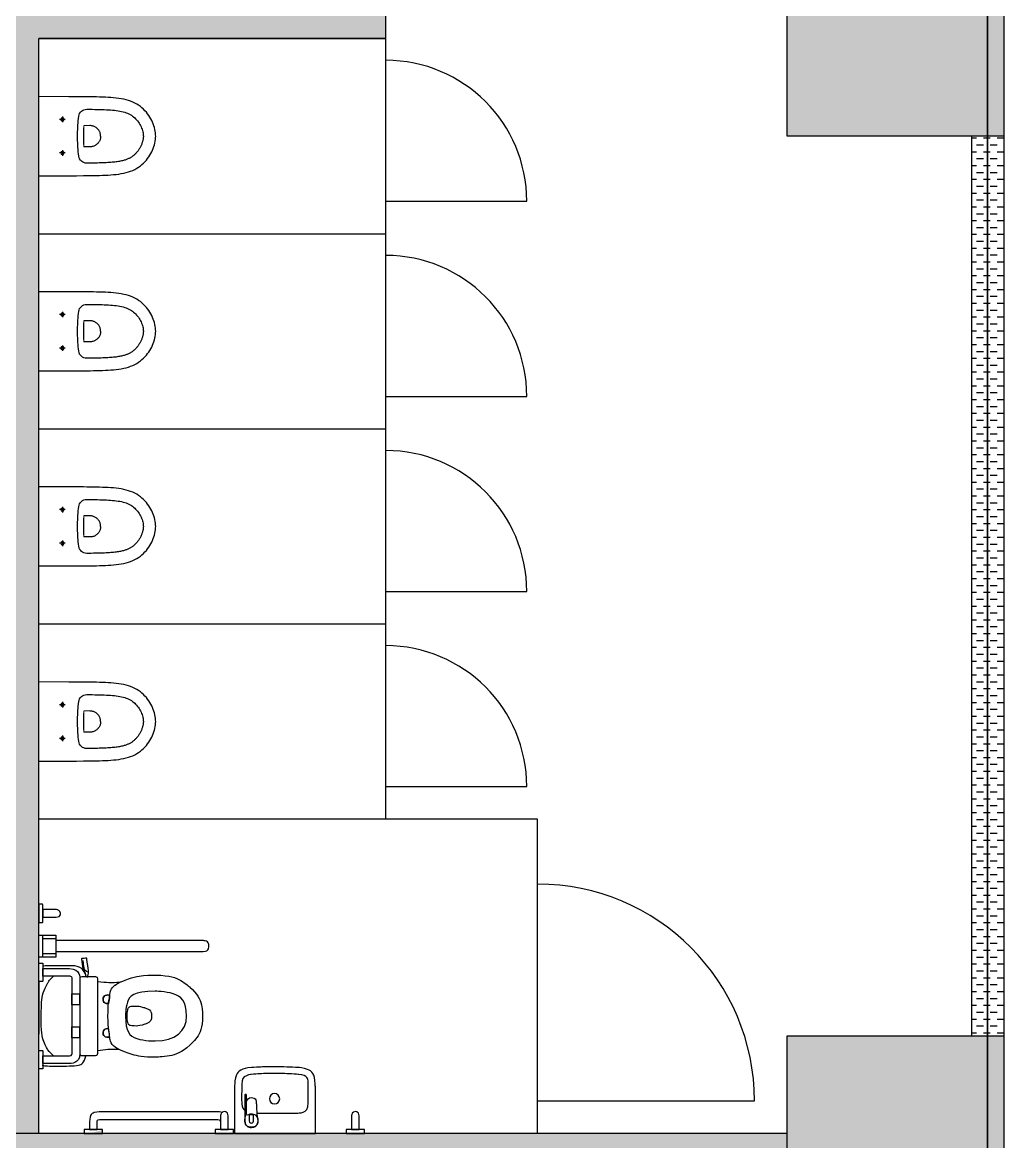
# Model space of a CAD drawing. Extents: x 259761 to 283296, y -701091 to -693683.
# Drawn here: x 261274 to 261728, y -699079 to -698563 of the extents above; entities that cross this region are included whole.
import ezdxf

# ---------------------------------------------------------------- set-up
doc = ezdxf.new("R2010")
doc.units = 0
doc.header["$MEASUREMENT"] = 0
doc.layers.get('0').update_dxf_attribs({"linetype": 'CONTINUOUS'})
doc.layers.add('MKDU0', color=50, linetype='CONTINUOUS')
pattern_1 = [(0, (256351.4238, -647212.943), (3.175, 3.175), [3.175, -3.175])]

# ---------------------------------------------------------------- blocks, each defined once
blk = doc.blocks.new('KLOZET')
at = {"linetype": 'Continuous'}
for p, q in [((-8.8, 51.22), (-8.02, 51.67)), ((-8.02, 51.67), (-7.24, 52.08)), ((-7.24, 52.08), (-6.44, 52.46)), ((-6.44, 52.46), (-5.63, 52.79)), ((-5.63, 52.79), (-4.81, 53.09)), ((-4.81, 53.09), (-3.99, 53.34)), ((-3.99, 53.34), (-3.16, 53.55)), ((-3.16, 53.55), (-2.34, 53.71)), ((-2.34, 53.71), (-1.51, 53.83)), ((-1.51, 53.83), (-0.69, 53.89)), ((-0.69, 53.89), (0, 53.91)), ((0, 53.91), (0.69, 53.89)), ((0.69, 53.89), (1.51, 53.83)), ((1.51, 53.83), (2.34, 53.71)), ((2.34, 53.71), (3.16, 53.55)), ((3.16, 53.55), (3.99, 53.34)), ((3.99, 53.34), (4.81, 53.09)), ((4.81, 53.09), (5.63, 52.79)), ((5.63, 52.79), (6.44, 52.46)), ((6.44, 52.46), (7.24, 52.08)), ((7.24, 52.08), (8.02, 51.67)), ((8.02, 51.67), (8.8, 51.22)), ((-14.27, 46.03), (-13.69, 46.84)), ((-13.69, 46.84), (-13.07, 47.6)), ((-13.07, 47.6), (-12.43, 48.31)), ((-12.43, 48.31), (-11.75, 48.97)), ((-11.75, 48.97), (-11.04, 49.6)), ((-11.04, 49.6), (-10.31, 50.18)), ((-10.31, 50.18), (-9.56, 50.72)), ((-9.56, 50.72), (-8.8, 51.22)), ((-5.51, 46.54), (-5.82, 46.36)), ((-5.2, 46.72), (-5.51, 46.54)), ((-4.89, 46.89), (-5.2, 46.72)), ((-4.57, 47.05), (-4.89, 46.89)), ((-4.25, 47.2), (-4.57, 47.05)), ((-3.93, 47.34), (-4.25, 47.2)), ((-3.6, 47.47), (-3.93, 47.34)), ((-3.28, 47.59), (-3.6, 47.47)), ((-2.97, 47.7), (-3.28, 47.59)), ((-2.65, 47.8), (-2.97, 47.7)), ((-2.35, 47.89), (-2.65, 47.8)), ((-2.06, 47.96), (-2.35, 47.89)), ((-1.77, 48.03), (-2.06, 47.96)), ((-1.5, 48.08), (-1.77, 48.03)), ((-1.23, 48.13), (-1.5, 48.08)), ((-0.97, 48.16), (-1.23, 48.13)), ((-0.71, 48.19), (-0.97, 48.16)), ((-0.47, 48.21), (-0.71, 48.19)), ((-0.23, 48.22), (-0.47, 48.21)), ((0, 48.22), (-0.23, 48.22)), ((0.5, 48.21), (0, 48.22)), ((1.01, 48.16), (0.5, 48.21)), ((1.53, 48.07), (1.01, 48.16)), ((2.07, 47.96), (1.53, 48.07)), ((2.62, 47.81), (2.07, 47.96)), ((3.18, 47.63), (2.62, 47.81)), ((3.74, 47.42), (3.18, 47.63)), ((4.31, 47.17), (3.74, 47.42)), ((4.87, 46.9), (4.31, 47.17)), ((5.42, 46.6), (4.87, 46.9)), ((5.96, 46.27), (5.42, 46.6)), ((8.8, 51.22), (9.56, 50.72)), ((9.56, 50.72), (10.31, 50.18)), ((10.31, 50.18), (11.04, 49.6)), ((11.04, 49.6), (11.75, 48.97)), ((11.75, 48.97), (12.43, 48.31)), ((12.43, 48.31), (13.07, 47.6)), ((13.07, 47.6), (13.69, 46.84)), ((13.69, 46.84), (14.27, 46.03)), ((-16.79, 40.28), (-16.49, 41.34)), ((-16.49, 41.34), (-16.14, 42.36)), ((-16.14, 42.36), (-15.75, 43.34)), ((-15.75, 43.34), (-15.3, 44.28)), ((-15.3, 44.28), (-14.81, 45.18)), ((-14.81, 45.18), (-14.27, 46.03)), ((-10.36, 41.4), (-10.5, 41.11)), ((-10.22, 41.69), (-10.36, 41.4)), ((-10.08, 41.96), (-10.22, 41.69)), ((-9.93, 42.23), (-10.08, 41.96)), ((-9.77, 42.49), (-9.93, 42.23)), ((-9.61, 42.75), (-9.77, 42.49)), ((-9.44, 43), (-9.61, 42.75)), ((-9.26, 43.24), (-9.44, 43)), ((-9.08, 43.48), (-9.26, 43.24)), ((-8.88, 43.72), (-9.08, 43.48)), ((-8.68, 43.96), (-8.88, 43.72)), ((-8.47, 44.19), (-8.68, 43.96)), ((-8.25, 44.43), (-8.47, 44.19)), ((-8.02, 44.66), (-8.25, 44.43)), ((-7.78, 44.88), (-8.02, 44.66)), ((-7.53, 45.11), (-7.78, 44.88)), ((-7.26, 45.33), (-7.53, 45.11)), ((-6.99, 45.54), (-7.26, 45.33)), ((-6.71, 45.76), (-6.99, 45.54)), ((-6.42, 45.96), (-6.71, 45.76)), ((-6.13, 46.16), (-6.42, 45.96)), ((-5.82, 46.36), (-6.13, 46.16)), ((6.49, 45.92), (5.96, 46.27)), ((7.01, 45.53), (6.49, 45.92)), ((7.51, 45.12), (7.01, 45.53)), ((7.99, 44.68), (7.51, 45.12)), ((8.44, 44.22), (7.99, 44.68)), ((8.87, 43.74), (8.44, 44.22)), ((9.27, 43.23), (8.87, 43.74)), ((9.64, 42.7), (9.27, 43.23)), ((9.98, 42.14), (9.64, 42.7)), ((10.29, 41.55), (9.98, 42.14)), ((10.57, 40.94), (10.29, 41.55)), ((14.27, 46.03), (14.81, 45.18)), ((14.81, 45.18), (15.3, 44.28)), ((15.3, 44.28), (15.75, 43.34)), ((15.75, 43.34), (16.14, 42.36)), ((16.14, 42.36), (16.49, 41.34)), ((16.49, 41.34), (16.79, 40.28)), ((-17.61, 35.73), (-17.46, 36.91)), ((-17.46, 36.91), (-17.27, 38.06)), ((-17.27, 38.06), (-17.05, 39.19)), ((-17.05, 39.19), (-16.79, 40.28)), ((-11.77, 36.22), (-11.85, 35.68)), ((-11.69, 36.75), (-11.77, 36.22)), ((-11.61, 37.25), (-11.69, 36.75)), ((-11.52, 37.73), (-11.61, 37.25)), ((-11.42, 38.19), (-11.52, 37.73)), ((-11.32, 38.62), (-11.42, 38.19)), ((-11.22, 39.04), (-11.32, 38.62)), ((-11.11, 39.43), (-11.22, 39.04)), ((-10.99, 39.8), (-11.11, 39.43)), ((-10.87, 40.16), (-10.99, 39.8)), ((-10.75, 40.49), (-10.87, 40.16)), ((-10.63, 40.81), (-10.75, 40.49)), ((-10.5, 41.11), (-10.63, 40.81)), ((10.82, 40.29), (10.57, 40.94)), ((11.05, 39.61), (10.82, 40.29)), ((11.25, 38.9), (11.05, 39.61)), ((11.43, 38.16), (11.25, 38.9)), ((11.58, 37.39), (11.43, 38.16)), ((11.72, 36.58), (11.58, 37.39)), ((11.84, 35.74), (11.72, 36.58)), ((16.79, 40.28), (17.05, 39.19)), ((17.05, 39.19), (17.27, 38.06)), ((17.27, 38.06), (17.46, 36.91)), ((17.46, 36.91), (17.61, 35.73)), ((-17.98, 30.7), (-17.91, 32)), ((-17.91, 32), (-17.83, 33.28)), ((-17.83, 33.28), (-17.73, 34.52)), ((-17.73, 34.52), (-17.61, 35.73)), ((-12.23, 31.13), (-12.26, 30.38)), ((-12.19, 31.86), (-12.23, 31.13)), ((-12.14, 32.56), (-12.19, 31.86)), ((-12.09, 33.24), (-12.14, 32.56)), ((-12.04, 33.89), (-12.09, 33.24)), ((-11.98, 34.51), (-12.04, 33.89)), ((-11.92, 35.1), (-11.98, 34.51)), ((-11.85, 35.68), (-11.92, 35.1)), ((11.94, 34.87), (11.84, 35.74)), ((12.03, 33.98), (11.94, 34.87)), ((12.11, 33.06), (12.03, 33.98)), ((12.17, 32.12), (12.11, 33.06)), ((12.23, 31.16), (12.17, 32.12)), ((12.27, 30.19), (12.23, 31.16)), ((17.61, 35.73), (17.73, 34.52)), ((17.73, 34.52), (17.83, 33.28)), ((17.83, 33.28), (17.91, 32)), ((17.91, 32), (17.98, 30.7)), ((-18.14, 25.17), (-18.11, 26.6)), ((-18.11, 26.6), (-18.08, 28)), ((-18.08, 28), (-18.03, 29.37)), ((-18.03, 29.37), (-17.98, 30.7)), ((-12.39, 26.14), (-12.4, 25.19)), ((-12.37, 27.04), (-12.39, 26.14)), ((-12.35, 27.92), (-12.37, 27.04)), ((-12.32, 28.77), (-12.35, 27.92)), ((-12.29, 29.59), (-12.32, 28.77)), ((-12.26, 30.38), (-12.29, 29.59)), ((-4.3, 25.94), (-4.44, 25.64)), ((-4.13, 26.23), (-4.3, 25.94)), ((-3.95, 26.5), (-4.13, 26.23)), ((-3.75, 26.76), (-3.95, 26.5)), ((-3.54, 27), (-3.75, 26.76)), ((-3.31, 27.23), (-3.54, 27)), ((-3.06, 27.44), (-3.31, 27.23)), ((-2.8, 27.64), (-3.06, 27.44)), ((-2.52, 27.82), (-2.8, 27.64)), ((-2.23, 27.98), (-2.52, 27.82)), ((-1.93, 28.12), (-2.23, 27.98)), ((-1.63, 28.24), (-1.93, 28.12)), ((-1.31, 28.35), (-1.63, 28.24)), ((-0.99, 28.42), (-1.31, 28.35)), ((-0.66, 28.48), (-0.99, 28.42)), ((-0.33, 28.51), (-0.66, 28.48)), ((0, 28.52), (-0.33, 28.51)), ((0, 28.52), (0.33, 28.51)), ((0.33, 28.51), (0.66, 28.48)), ((0.66, 28.48), (0.99, 28.42)), ((0.99, 28.42), (1.31, 28.34)), ((1.31, 28.34), (1.63, 28.24)), ((1.63, 28.24), (1.94, 28.12)), ((1.94, 28.12), (2.24, 27.98)), ((2.24, 27.98), (2.53, 27.82)), ((2.53, 27.82), (2.8, 27.64)), ((2.8, 27.64), (3.07, 27.44)), ((3.07, 27.44), (3.31, 27.22)), ((3.31, 27.22), (3.55, 26.99)), ((3.55, 26.99), (3.76, 26.75)), ((3.76, 26.75), (3.96, 26.49)), ((3.96, 26.49), (4.14, 26.21)), ((4.14, 26.21), (4.31, 25.92)), ((4.31, 25.92), (4.45, 25.62)), ((12.31, 29.17), (12.27, 30.19)), ((12.34, 28.11), (12.31, 29.17)), ((12.37, 27.02), (12.34, 28.11)), ((12.39, 25.87), (12.37, 27.02)), ((12.41, 24.68), (12.39, 25.87)), ((17.98, 30.7), (18.03, 29.37)), ((18.03, 29.37), (18.08, 28)), ((18.08, 28), (18.11, 26.6)), ((18.11, 26.6), (18.14, 25.17)), ((-18.19, 20.63), (-18.17, 22.18)), ((-18.17, 22.18), (-18.16, 23.7)), ((-18.16, 23.7), (-18.14, 25.17)), ((-12.43, 23.21), (-12.44, 22.17)), ((-12.42, 24.22), (-12.43, 23.21)), ((-12.4, 25.19), (-12.42, 24.22)), ((-4.86, 23.9), (-4.87, 23.51)), ((-4.87, 23.51), (-4.85, 20.77)), ((-4.83, 24.28), (-4.86, 23.9)), ((-4.77, 24.65), (-4.83, 24.28)), ((-4.68, 24.99), (-4.77, 24.65)), ((-4.57, 25.33), (-4.68, 24.99)), ((-4.44, 25.64), (-4.57, 25.33)), ((-3.85, 20.77), (-2.1, 20.76)), ((-2.1, 20.76), (-0.41, 20.76)), ((-0.41, 20.76), (1.67, 20.76)), ((1.67, 20.76), (3.41, 20.76)), ((3.41, 20.76), (3.85, 20.77)), ((4.45, 25.62), (4.58, 25.3)), ((4.58, 25.3), (4.69, 24.97)), ((4.69, 24.97), (4.77, 24.62)), ((4.77, 24.62), (4.83, 24.26)), ((4.83, 24.26), (4.86, 23.88)), ((4.87, 23.49), (4.85, 20.77)), ((4.86, 23.88), (4.87, 23.49)), ((12.43, 23.45), (12.41, 24.68)), ((12.44, 22.17), (12.43, 23.45)), ((18.14, 25.17), (18.16, 23.7)), ((18.16, 23.7), (18.17, 22.18)), ((18.17, 22.18), (18.19, 20.63)), ((-18.23, 12.14), (-18.21, 17.38)), ((-18.21, 17.38), (-18.19, 20.63)), ((-9.17, 18.44), (-8.15, 18.32)), ((-8.15, 18.32), (-7.14, 18.22)), ((-7.14, 18.22), (-6.12, 18.13)), ((-6.12, 18.13), (-5.1, 18.05)), ((-5.1, 18.05), (-4.08, 17.99)), ((-4.08, 17.99), (-3.06, 17.94)), ((-3.06, 17.94), (-2.04, 17.9)), ((-2.04, 17.9), (-1.02, 17.88)), ((-1.02, 17.88), (0, 17.88)), ((0, 17.88), (1.02, 17.88)), ((1.02, 17.88), (2.04, 17.9)), ((2.04, 17.9), (3.06, 17.94)), ((3.06, 17.94), (4.08, 17.99)), ((4.08, 17.99), (5.1, 18.05)), ((5.1, 18.05), (6.12, 18.13)), ((6.12, 18.13), (7.14, 18.22)), ((7.14, 18.22), (8.15, 18.32)), ((8.15, 18.32), (9.17, 18.44)), ((18.19, 20.63), (18.21, 17.38)), ((18.21, 17.38), (18.22, 13.94)), ((-18.25, 0), (-18.23, 12.14)), ((18.22, 13.94), (18.25, 0)), ((-18.25, 0), (18.25, 0))]:
    blk.add_line(p, q, dxfattribs=at)
at = {"lineweight": 0}
for p, q in [((-3.85, 20.77), (-4.85, 20.77)), ((3.85, 20.77), (4.85, 20.77))]:
    blk.add_line(p, q, dxfattribs=at)
at = {"ltscale": 3}
for p, q in [((-6.47, 10.9), (-9.03, 10.9)), ((-7.75, 12.18), (-7.75, 9.62)), ((9.03, 10.9), (6.47, 10.9)), ((7.75, 12.18), (7.75, 9.62))]:
    blk.add_line(p, q, dxfattribs=at)
at = {"linetype": 'Continuous'}
for centre in [(-7.75, 10.9), (7.75, 10.9)]:
    blk.add_circle(centre, 0.75, dxfattribs=at)
for centre, start, end in [((-8.71, 22.13), 179.5021, 262.9898), ((8.71, 22.13), 277.0095, 0.5028)]:
    blk.add_arc(centre, 3.72, start, end, dxfattribs=at)

msp = doc.modelspace()

# ---------------------------------------------------------------- hatches: boundary and pattern name
at = {"layer": 'MKDU0', "ltscale": 0.03}
h = msp.add_hatch(dxfattribs=at)
h.set_pattern_fill('ANSI33', color=8)
h.set_pattern_definition([(45, (256351.424, -695852.415), (-4.490128, 4.490128), []), (45, (256355.914, -695852.415), (-4.490128, 4.490128), [3.175, -1.5875])])
h.paths.add_polyline_path([(260866.61, -698635.38), (260806.61, -698635.38), (260806.61, -698535.38), (260866.61, -698535.38)])
h.paths.add_polyline_path([(259946.61, -698615.38), (259946.61, -698555.38), (260046.61, -698555.38), (260046.61, -698615.38)])
h.paths.add_polyline_path([(261626.61, -698615.38), (261626.61, -698555.38), (261726.61, -698555.38), (261726.61, -698615.38)])
h.paths.add_polyline_path([(260866.61, -699585.38), (260806.61, -699585.38), (260806.61, -699485.38), (260866.61, -699485.38)])
h.paths.add_polyline_path([(260866.61, -699110.38), (260806.61, -699110.38), (260806.61, -699010.38), (260866.61, -699010.38)])
h.paths.add_polyline_path([(260866.61, -697685.38), (260806.61, -697685.38), (260806.61, -697585.38), (260866.61, -697585.38)])
h.paths.add_polyline_path([(260866.61, -697210.38), (260806.61, -697210.38), (260806.61, -697110.38), (260866.61, -697110.38)])
h.paths.add_polyline_path([(260866.61, -696735.38), (260806.61, -696735.38), (260806.61, -696635.38), (260866.61, -696635.38)])
h.paths.add_polyline_path([(260866.61, -695785.38), (260806.61, -695785.38), (260806.61, -695685.38), (260866.61, -695685.38)])
h.paths.add_polyline_path([(260866.61, -695310.38), (260806.61, -695310.38), (260806.61, -695210.38), (260866.61, -695210.38)])
h.paths.add_polyline_path([(260866.61, -694835.38), (260806.61, -694835.38), (260806.61, -694735.38), (260866.61, -694735.38)])
h.paths.add_polyline_path([(259946.61, -700055.38), (259946.61, -699995.38), (260046.61, -699995.38), (260046.61, -700055.38)])
h.paths.add_polyline_path([(260786.61, -700055.38), (260786.61, -699995.38), (260886.61, -699995.38), (260886.61, -700055.38)])
h.paths.add_polyline_path([(261626.61, -700055.38), (261626.61, -699995.38), (261726.61, -699995.38), (261726.61, -700055.38)])
h.paths.add_polyline_path([(259946.61, -699565.38), (259946.61, -699505.38), (260046.61, -699505.38), (260046.61, -699565.38)])
h.paths.add_polyline_path([(261626.61, -699565.38), (261626.61, -699505.38), (261726.61, -699505.38), (261726.61, -699565.38)])
h.paths.add_polyline_path([(259946.61, -699090.38), (259946.61, -699030.38), (260046.61, -699030.38), (260046.61, -699090.38)])
h.paths.add_polyline_path([(261626.61, -699090.38), (261626.61, -699030.38), (261726.61, -699030.38), (261726.61, -699090.38)])
h.paths.add_polyline_path([(259946.61, -698140.38), (259946.61, -698080.38), (260046.61, -698080.38), (260046.61, -698140.38)])
h.paths.add_polyline_path([(260786.61, -698140.38), (260786.61, -698080.38), (260886.61, -698080.38), (260886.61, -698140.38)])
h.paths.add_polyline_path([(261626.61, -698140.38), (261626.61, -698080.38), (261726.61, -698080.38), (261726.61, -698140.38)])
h.paths.add_polyline_path([(259946.61, -697665.38), (259946.61, -697605.38), (260046.61, -697605.38), (260046.61, -697665.38)])
h.paths.add_polyline_path([(261626.61, -697665.38), (261626.61, -697605.38), (261726.61, -697605.38), (261726.61, -697665.38)])
h.paths.add_polyline_path([(259946.61, -697190.38), (259946.61, -697130.38), (260046.61, -697130.38), (260046.61, -697190.38)])
h.paths.add_polyline_path([(261626.61, -697190.38), (261626.61, -697130.38), (261726.61, -697130.38), (261726.61, -697190.38)])
h.paths.add_polyline_path([(259946.61, -696715.38), (259946.61, -696655.38), (260046.61, -696655.38), (260046.61, -696715.38)])
h.paths.add_polyline_path([(261626.61, -696715.38), (261626.61, -696655.38), (261726.61, -696655.38), (261726.61, -696715.38)])
h.paths.add_polyline_path([(259946.61, -696240.38), (259946.61, -696180.38), (260046.61, -696180.38), (260046.61, -696240.38)])
h.paths.add_polyline_path([(260786.61, -696240.38), (260786.61, -696180.38), (260886.61, -696180.38), (260886.61, -696240.38)])
h.paths.add_polyline_path([(261626.61, -696240.38), (261626.61, -696180.38), (261726.61, -696180.38), (261726.61, -696240.38)])
h.paths.add_polyline_path([(259946.61, -695765.38), (259946.61, -695705.38), (260046.61, -695705.38), (260046.61, -695765.38)])
h.paths.add_polyline_path([(261626.61, -695765.38), (261626.61, -695705.38), (261726.61, -695705.38), (261726.61, -695765.38)])
h.paths.add_polyline_path([(259946.61, -695290.38), (259946.61, -695230.38), (260046.61, -695230.38), (260046.61, -695290.38)])
h.paths.add_polyline_path([(261626.61, -695290.38), (261626.61, -695230.38), (261726.61, -695230.38), (261726.61, -695290.38)])
h.paths.add_polyline_path([(259946.61, -694815.38), (259946.61, -694755.38), (260046.61, -694755.38), (260046.61, -694815.38)])
h.paths.add_polyline_path([(261626.61, -694815.38), (261626.61, -694755.38), (261726.61, -694755.38), (261726.61, -694815.38)])
h.paths.add_polyline_path([(259946.61, -694325.38), (259946.61, -694265.38), (260046.61, -694265.38), (260046.61, -694325.38)])
h.paths.add_polyline_path([(260786.61, -694325.38), (260786.61, -694265.38), (260886.61, -694265.38), (260886.61, -694325.38)])
h.paths.add_polyline_path([(261626.61, -694325.38), (261626.61, -694265.38), (261726.61, -694265.38), (261726.61, -694325.38)])
h = msp.add_hatch(dxfattribs=at)
h.set_pattern_fill('DASH', color=8)
h.set_pattern_definition(pattern_1)
h.paths.add_polyline_path([(261281.61, -698570.38), (261441.61, -698570.38), (261441.61, -698555.38), (261281.61, -698555.38), (261281.61, -698305.38), (261446.61, -698305.38), (261446.61, -698290.38), (261086.61, -698290.38), (261086.61, -698305.38), (261251.61, -698305.38), (261251.61, -698555.38), (261091.61, -698555.38), (261091.61, -698570.38), (261251.61, -698570.38), (261251.61, -699075.38), (261281.61, -699075.38)])
h = msp.add_hatch(dxfattribs=at)
h.set_pattern_fill('DASH', color=8)
h.set_pattern_definition(pattern_1)
h.paths.add_polyline_path([(261726.61, -698615.38), (261711.61, -698615.38), (261711.61, -699030.38), (261726.61, -699030.38)])
h = msp.add_hatch(dxfattribs=at)
h.set_pattern_fill('DASH', color=8)
h.set_pattern_definition(pattern_1)
edge = h.paths.add_edge_path()
edge.add_spline(control_points=[(261409.15, -699075.38), (261409.15, -699075.38), (261409.15, -699075.39), (261409.15, -699075.39)], knot_values=[0.399984, 0.399984, 0.399984, 0.399984, 0.4, 0.4, 0.4, 0.4], degree=3, periodic=0)
edge.add_spline(control_points=[(261409.15, -699075.39), (261409.15, -699075.39), (261409.15, -699075.39), (261390.52, -699075.39), (261390.52, -699075.39)], knot_values=[0.4, 0.4, 0.4, 0.4, 0.45, 0.5, 0.5, 0.5, 0.5], degree=3, periodic=0)
edge.add_spline(control_points=[(261390.52, -699075.39), (261390.52, -699075.39), (261390.52, -699075.39), (261371.9, -699075.39), (261371.9, -699075.39), (261371.9, -699075.39), (261371.9, -699075.39), (261371.9, -699075.38)], knot_values=[0.500001, 0.500001, 0.500001, 0.500001, 0.55, 0.6, 0.6, 0.6, 0.601286, 0.601286, 0.601286, 0.601286], degree=3, periodic=0)
edge.add_line((261374.19, -699075.39), (261310.97, -699075.39))
edge.add_spline(control_points=[(261302.55, -699075.38), (261302.55, -699075.4), (261302.55, -699075.41), (261302.55, -699075.41), (261302.55, -699075.41), (261310.97, -699075.41), (261310.97, -699075.41), (261310.97, -699075.41), (261310.97, -699075.41), (261310.97, -699073.66), (261310.97, -699073.66), (261310.97, -699073.66)], knot_values=[0.66667, 0.66667, 0.66667, 0.66667, 0.678686, 0.678686, 0.678686, 0.762019, 0.845353, 0.845353, 0.845353, 0.928686, 1.012016, 1.012016, 1.012016, 1.012016], degree=3, periodic=0)
edge.add_line((261305.29, -699075.41), (261228.41, -699075.4))
edge.add_spline(control_points=[(261230.67, -699075.38), (261230.67, -699075.4), (261230.67, -699075.41), (261230.67, -699075.41), (261230.67, -699075.41), (261222.25, -699075.41), (261222.25, -699075.41), (261222.25, -699075.41), (261222.25, -699075.41), (261222.25, -699073.66), (261222.25, -699073.66), (261222.25, -699073.66)], knot_values=[0.66667, 0.66667, 0.66667, 0.66667, 0.678686, 0.678686, 0.678686, 0.762019, 0.845353, 0.845353, 0.845353, 0.928686, 1.012016, 1.012016, 1.012016, 1.012016], degree=3, periodic=0)
edge.add_line((261222.26, -699075.41), (260866.61, -699075.38))
edge.add_line((260866.61, -699075.38), (260866.61, -699090.38))
edge.add_line((260866.61, -699090.38), (261451.61, -699090.38))
edge.add_line((261451.61, -699090.38), (261451.61, -699102.88))
edge.add_line((261451.61, -699102.88), (261466.61, -699102.88))
edge.add_line((261466.61, -699102.88), (261466.61, -699090.38))
edge.add_line((261466.61, -699090.38), (261626.61, -699090.38))
edge.add_line((261626.61, -699090.38), (261626.61, -699075.38))
edge.add_line((261626.61, -699075.38), (261409.15, -699075.38))

# ---------------------------------------------------------------- linework, layer by layer
at = {"layer": 'MKDU0', "color": 8, "ltscale": 0.03}
for p, q in [((261441.61, -698570.38), (261441.61, -698555.38)), ((261441.61, -698570.38), (261281.61, -698570.38)), ((261281.61, -698570.38), (261441.61, -698570.38)), ((261441.61, -698660.38), (261441.61, -698570.38)), ((261711.61, -698615.38), (261711.61, -699030.38)), ((261726.61, -698615.38), (261726.61, -699030.38)), ((261281.61, -698660.38), (261441.61, -698660.38)), ((261441.61, -698750.38), (261441.61, -698660.38)), ((261281.61, -698750.38), (261441.61, -698750.38)), ((261441.61, -698840.38), (261441.61, -698750.38)), ((261281.61, -698840.38), (261441.61, -698840.38)), ((261441.61, -698930.38), (261441.61, -698840.38)), ((261511.61, -698930.38), (261281.61, -698930.38)), ((261511.61, -699075.38), (261511.61, -698930.38)), ((261626.61, -699075.38), (260866.61, -699075.38)), ((261626.61, -699090.38), (261626.61, -699075.38))]:
    msp.add_line(p, q, dxfattribs=at)
for points in [[(261719.11, -700065.38), (261719.11, -698155.38), (279841.61, -698155.38), (279841.61, -698592.88), (272886.61, -698592.88), (272886.36, -700065.38), (272624.11, -700065.38), (272624.11, -698592.88), (267186.61, -698592.88), (267186.61, -700065.38), (265386.61, -700065.38), (265386.61, -698592.88), (262086.61, -698592.88), (262086.61, -700065.38)], [(261719.11, -699082.88), (261266.61, -699082.88), (261266.61, -698297.88), (261719.11, -698297.88)], [(261626.61, -698615.38), (261626.61, -698555.38), (261726.61, -698555.38), (261726.61, -698615.38)], [(261281.68, -698983.93), (261289.55, -698983.93), (261289.55, -698994), (261281.68, -698994), (261281.68, -698983.93)], [(261283.53, -698983.93), (261289.55, -698983.93), (261289.55, -698994), (261283.53, -698994), (261283.53, -698983.93)], [(261283.53, -698985.47), (261289.55, -698985.47), (261289.55, -698992.47), (261283.53, -698992.47), (261283.53, -698985.47)], [(261296.88, -699011.01), (261300.42, -699011.01), (261300.42, -699016.1), (261296.88, -699016.1), (261296.88, -699011.01)], [(261296.88, -699026.14), (261300.42, -699026.14), (261300.42, -699031.23), (261296.88, -699031.23), (261296.88, -699026.14)], [(261626.61, -699090.38), (261626.61, -699030.38), (261726.61, -699030.38), (261726.61, -699090.38)]]:
    msp.add_lwpolyline(points, close=True, dxfattribs=at)
for points in [[(261281.61, -699075.38), (261281.61, -698570.38)], [(261441.61, -698645.38), (261506.61, -698645.38)], [(261441.61, -698735.38), (261506.61, -698735.38)], [(261441.61, -698825.38), (261506.61, -698825.38)], [(261441.61, -698915.38), (261506.61, -698915.38)], [(261511.61, -699060.38), (261611.61, -699060.38)]]:
    msp.add_lwpolyline(points, dxfattribs=at)
for centre, radius in [((261441.61, -698645.38), 65), ((261441.61, -698735.38), 65), ((261441.61, -698825.38), 65), ((261441.61, -698915.38), 65), ((261511.61, -699060.38), 100)]:
    msp.add_arc(centre, radius, 0, 90, dxfattribs=at)
at = {"layer": 'MKDU0', "color": 8, "ltscale": 0.03, "extrusion": (0, 0, -1)}
msp.add_ellipse((261390.31, -699059.37), major_axis=(0, -2.38), ratio=1, dxfattribs=at)
at = {"layer": 'MKDU0', "color": 8, "ltscale": 0.03}
for points, knots in [([(261281.57, -698969.59), (261281.57, -698969.59), (261283.29, -698969.66), (261283.29, -698969.66), (261283.29, -698969.66), (261283.35, -698969.67), (261283.43, -698969.73), (261283.43, -698969.79), (261283.43, -698969.79), (261283.43, -698969.79), (261283.43, -698977.96), (261283.43, -698977.96), (261283.43, -698977.96), (261283.43, -698978.02), (261283.35, -698978.08), (261283.29, -698978.08), (261283.29, -698978.08), (261283.29, -698978.08), (261281.57, -698978.08), (261281.57, -698978.08), (261281.57, -698978.08), (261281.57, -698978.08), (261281.57, -698969.59), (261281.57, -698969.59)], [0, 0, 0, 0, 0.166667, 0.166667, 0.166667, 0.25, 0.333333, 0.333333, 0.333333, 0.416667, 0.5, 0.5, 0.5, 0.583333, 0.666667, 0.666667, 0.666667, 0.75, 0.833333, 0.833333, 0.833333, 0.916667, 1, 1, 1, 1]), ([(261283.44, -698972.12), (261283.44, -698972.12), (261289.67, -698972.12), (261289.67, -698972.12), (261289.67, -698972.12), (261291.96, -698972.12), (261291.96, -698975.59), (261289.67, -698975.59), (261289.67, -698975.59), (261289.67, -698975.59), (261283.44, -698975.59), (261283.44, -698975.59), (261283.44, -698975.59), (261283.44, -698975.59), (261283.44, -698972.12), (261283.44, -698972.12)], [0, 0, 0, 0, 0.25, 0.25, 0.25, 0.375, 0.5, 0.5, 0.5, 0.625, 0.75, 0.75, 0.75, 0.875, 1, 1, 1, 1]), ([(261357.46, -698991.48), (261357.46, -698991.48), (261289.53, -698991.48), (261289.53, -698991.48), (261289.53, -698991.48), (261289.53, -698991.48), (261289.53, -698986.43), (261289.53, -698986.43), (261289.53, -698986.43), (261289.53, -698986.43), (261323.59, -698986.43), (261323.59, -698986.43), (261323.59, -698986.43), (261323.59, -698986.43), (261357.46, -698986.43), (261357.46, -698986.43), (261357.46, -698986.43), (261359.05, -698986.43), (261360.05, -698987.7), (261360.05, -698988.96), (261360.05, -698988.96), (261360.05, -698990.22), (261359.05, -698991.48), (261357.46, -698991.48)], [0, 0, 0, 0, 0.166667, 0.166667, 0.166667, 0.25, 0.333333, 0.333333, 0.333333, 0.416667, 0.5, 0.5, 0.5, 0.583333, 0.666667, 0.666667, 0.666667, 0.75, 0.833333, 0.833333, 0.833333, 0.916667, 1, 1, 1, 1]), ([(261281.58, -698996.81), (261281.58, -698996.81), (261281.58, -699005.27), (261281.58, -699005.27), (261281.58, -699005.27), (261281.58, -699005.27), (261283.32, -699005.24), (261283.32, -699005.24), (261283.32, -699005.24), (261283.41, -699005.23), (261283.46, -699005.2), (261283.46, -699005.1), (261283.46, -699005.1), (261283.46, -699005.1), (261283.49, -699002.81), (261283.49, -699002.81), (261283.49, -699002.81), (261283.49, -699002.81), (261283.49, -698999.27), (261283.49, -698999.27), (261283.49, -698999.27), (261283.49, -698999.27), (261283.46, -698996.99), (261283.46, -698996.99), (261283.46, -698996.99), (261283.46, -698996.89), (261283.38, -698996.84), (261283.31, -698996.84), (261283.31, -698996.84), (261283.31, -698996.84), (261281.58, -698996.81), (261281.58, -698996.81)], [0, 0, 0, 0, 0.125, 0.125, 0.125, 0.1875, 0.25, 0.25, 0.25, 0.3125, 0.375, 0.375, 0.375, 0.4375, 0.5, 0.5, 0.5, 0.5625, 0.625, 0.625, 0.625, 0.6875, 0.75, 0.75, 0.75, 0.8125, 0.875, 0.875, 0.875, 0.9375, 1, 1, 1, 1]), ([(261303.43, -699003.13), (261302.72, -698999.47), (261300.3, -698998.03), (261297.05, -698998.09), (261297.05, -698998.09), (261293.15, -698998.1), (261289.26, -698997.95), (261285.36, -698998.09), (261285.36, -698998.09), (261284.59, -698998.1), (261283.87, -698998.13), (261283.27, -698998.3)], [0, 0, 0, 0, 0.333333, 0.333333, 0.333333, 0.5, 0.666667, 0.666667, 0.666667, 0.833333, 1, 1, 1, 1]), ([(261297.06, -699031.31), (261297.06, -699031.31), (261297.06, -699038.35), (261297.06, -699038.35), (261297.06, -699038.35), (261297.06, -699039.09), (261296.48, -699039.6), (261295.81, -699039.6), (261295.81, -699039.6), (261295.81, -699039.6), (261283.48, -699039.6), (261283.48, -699039.6), (261283.48, -699039.6), (261283.48, -699039.6), (261283.48, -699043.11), (261283.48, -699043.11), (261283.48, -699043.11), (261283.48, -699043.11), (261295.76, -699043.11), (261295.76, -699043.11), (261295.76, -699043.11), (261298.45, -699043.11), (261300.57, -699041.09), (261300.57, -699038.4), (261300.57, -699038.4), (261300.57, -699038.4), (261300.57, -699031.31), (261300.57, -699031.31), (261300.57, -699031.31), (261300.57, -699031.31), (261300.57, -699004.06), (261300.57, -699004.06), (261300.57, -699004.06), (261300.57, -699001.37), (261298.45, -698999.35), (261295.76, -698999.35), (261295.76, -698999.35), (261295.76, -698999.35), (261283.48, -698999.35), (261283.48, -698999.35), (261283.48, -698999.35), (261283.48, -698999.35), (261283.48, -699002.86), (261283.48, -699002.86), (261283.48, -699002.86), (261283.48, -699002.86), (261295.81, -699002.86), (261295.81, -699002.86), (261295.81, -699002.86), (261296.48, -699002.86), (261297.06, -699003.37), (261297.06, -699004.1), (261297.06, -699004.1), (261297.06, -699004.1), (261297.06, -699031.31), (261297.06, -699031.31)], [0, 0, 0, 0, 0.071429, 0.071429, 0.071429, 0.107143, 0.142857, 0.142857, 0.142857, 0.178571, 0.214286, 0.214286, 0.214286, 0.25, 0.285714, 0.285714, 0.285714, 0.321429, 0.357143, 0.357143, 0.357143, 0.392857, 0.428571, 0.428571, 0.428571, 0.464286, 0.5, 0.5, 0.5, 0.535714, 0.571429, 0.571429, 0.571429, 0.607143, 0.642857, 0.642857, 0.642857, 0.678571, 0.714286, 0.714286, 0.714286, 0.75, 0.785714, 0.785714, 0.785714, 0.821429, 0.857143, 0.857143, 0.857143, 0.892857, 0.928571, 0.928571, 0.928571, 0.964286, 1, 1, 1, 1]), ([(261304.06, -699003.43), (261304.06, -699003.43), (261304.49, -699001.44), (261304.49, -699001.44), (261304.49, -699001.44), (261304.49, -699001.44), (261304.56, -699000.86), (261304.56, -699000.86), (261304.56, -699000.86), (261304.56, -699000.86), (261303.75, -698994.51), (261303.75, -698994.51), (261303.75, -698994.51), (261303.75, -698994.51), (261301.32, -698994.76), (261301.32, -698994.76), (261301.32, -698994.76), (261301.32, -698994.76), (261301.94, -698999.9), (261301.94, -698999.9), (261301.94, -698999.9), (261302.66, -699000.59), (261303.07, -699001.68), (261303.33, -699002.93)], [0, 0, 0, 0, 0.166667, 0.166667, 0.166667, 0.25, 0.333333, 0.333333, 0.333333, 0.416667, 0.5, 0.5, 0.5, 0.583333, 0.666667, 0.666667, 0.666667, 0.75, 0.833333, 0.833333, 0.833333, 0.916667, 1, 1, 1, 1]), ([(261304.33, -699000.95), (261303.27, -699000.66), (261302.64, -699000.02), (261302.5, -698999.03), (261302.5, -698999.03), (261302.5, -698999.03), (261302.03, -698995.62), (261302.03, -698995.62)], [0, 0, 0, 0, 0.5, 0.5, 0.5, 0.75, 1, 1, 1, 1]), ([(261288.22, -699039.47), (261287.32, -699038.7), (261286.52, -699037.81), (261285.84, -699036.82), (261285.84, -699036.82), (261283.53, -699033.48), (261282.69, -699028.3), (261282.69, -699021.34), (261282.69, -699021.34), (261282.69, -699014.38), (261283.7, -699009.32), (261285.84, -699005.86), (261285.84, -699005.86), (261286.56, -699004.7), (261287.41, -699003.7), (261288.37, -699002.87)], [0, 0, 0, 0, 0.25, 0.25, 0.25, 0.375, 0.5, 0.5, 0.5, 0.625, 0.75, 0.75, 0.75, 0.875, 1, 1, 1, 1]), ([(261307.79, -699039.46), (261307.79, -699039.46), (261301.47, -699039.46), (261301.47, -699039.46), (261301.47, -699039.46), (261300.94, -699039.46), (261300.5, -699039.02), (261300.5, -699038.48), (261300.5, -699038.48), (261300.5, -699038.48), (261300.5, -699004.11), (261300.5, -699004.11), (261300.5, -699004.11), (261300.5, -699003.57), (261300.94, -699003.13), (261301.47, -699003.13), (261301.47, -699003.13), (261301.47, -699003.13), (261307.79, -699003.13), (261307.79, -699003.13), (261307.79, -699003.13), (261308.33, -699003.13), (261308.77, -699003.57), (261308.77, -699004.11), (261308.77, -699004.11), (261308.77, -699004.11), (261308.77, -699038.48), (261308.77, -699038.48), (261308.77, -699038.48), (261308.77, -699039.02), (261308.33, -699039.46), (261307.79, -699039.46)], [0, 0, 0, 0, 0.125, 0.125, 0.125, 0.1875, 0.25, 0.25, 0.25, 0.3125, 0.375, 0.375, 0.375, 0.4375, 0.5, 0.5, 0.5, 0.5625, 0.625, 0.625, 0.625, 0.6875, 0.75, 0.75, 0.75, 0.8125, 0.875, 0.875, 0.875, 0.9375, 1, 1, 1, 1]), ([(261313.53, -699021.26), (261313.53, -699027.44), (261314.16, -699028.63), (261314.38, -699031.15), (261314.38, -699031.15), (261314.52, -699032.79), (261315.61, -699034.79), (261316.78, -699035.58), (261316.78, -699035.58), (261317.67, -699036.2), (261318.64, -699036.72), (261319.66, -699037.13), (261319.66, -699037.13), (261324.59, -699039.16), (261329.78, -699040.3), (261335.52, -699040.17), (261335.52, -699040.17), (261342.36, -699040.02), (261347.36, -699038.11), (261351.3, -699034.63), (261351.3, -699034.63), (261354.75, -699031.58), (261357.18, -699026.58), (261357.18, -699021.26), (261357.18, -699021.26), (261357.18, -699015.94), (261354.75, -699010.93), (261351.3, -699007.88), (261351.3, -699007.88), (261347.36, -699004.41), (261342.36, -699002.5), (261335.52, -699002.35), (261335.52, -699002.35), (261329.78, -699002.22), (261324.59, -699003.36), (261319.66, -699005.38), (261319.66, -699005.38), (261318.64, -699005.8), (261317.67, -699006.32), (261316.78, -699006.93), (261316.78, -699006.93), (261315.61, -699007.73), (261314.52, -699009.73), (261314.38, -699011.37), (261314.38, -699011.37), (261314.16, -699013.89), (261313.53, -699015.08), (261313.53, -699021.26)], [0, 0, 0, 0, 0.083333, 0.083333, 0.083333, 0.125, 0.166667, 0.166667, 0.166667, 0.208333, 0.25, 0.25, 0.25, 0.291667, 0.333333, 0.333333, 0.333333, 0.375, 0.416667, 0.416667, 0.416667, 0.458333, 0.5, 0.5, 0.5, 0.541667, 0.583333, 0.583333, 0.583333, 0.625, 0.666667, 0.666667, 0.666667, 0.708333, 0.75, 0.75, 0.75, 0.791667, 0.833333, 0.833333, 0.833333, 0.875, 0.916667, 0.916667, 0.916667, 0.958333, 1, 1, 1, 1]), ([(261313.53, -699021.26), (261313.53, -699027.44), (261314.16, -699028.63), (261314.38, -699031.15), (261314.38, -699031.15), (261314.52, -699032.79), (261315.61, -699034.79), (261316.78, -699035.58), (261316.78, -699035.58), (261317.67, -699036.2), (261318.64, -699036.72), (261319.66, -699037.13), (261319.66, -699037.13), (261324.59, -699039.16), (261329.78, -699040.3), (261335.52, -699040.17), (261335.52, -699040.17), (261342.36, -699040.02), (261347.36, -699038.11), (261351.3, -699034.63), (261351.3, -699034.63), (261354.75, -699031.58), (261357.18, -699026.58), (261357.18, -699021.26), (261357.18, -699021.26), (261357.18, -699015.94), (261354.75, -699010.93), (261351.3, -699007.88), (261351.3, -699007.88), (261347.36, -699004.41), (261342.36, -699002.5), (261335.52, -699002.35), (261335.52, -699002.35), (261329.78, -699002.22), (261324.59, -699003.36), (261319.66, -699005.38), (261319.66, -699005.38), (261318.64, -699005.8), (261317.67, -699006.32), (261316.78, -699006.93), (261316.78, -699006.93), (261315.61, -699007.73), (261314.52, -699009.73), (261314.38, -699011.37), (261314.38, -699011.37), (261314.16, -699013.89), (261313.53, -699015.08), (261313.53, -699021.26)], [0, 0, 0, 0, 0.083333, 0.083333, 0.083333, 0.125, 0.166667, 0.166667, 0.166667, 0.208333, 0.25, 0.25, 0.25, 0.291667, 0.333333, 0.333333, 0.333333, 0.375, 0.416667, 0.416667, 0.416667, 0.458333, 0.5, 0.5, 0.5, 0.541667, 0.583333, 0.583333, 0.583333, 0.625, 0.666667, 0.666667, 0.666667, 0.708333, 0.75, 0.75, 0.75, 0.791667, 0.833333, 0.833333, 0.833333, 0.875, 0.916667, 0.916667, 0.916667, 0.958333, 1, 1, 1, 1]), ([(261281.62, -699005.05), (261281.62, -699005.05), (261281.62, -699021.14), (261281.62, -699021.14), (261281.62, -699021.14), (261281.62, -699021.14), (261281.52, -699037.03), (261281.52, -699037.03)], [0, 0, 0, 0, 0.5, 0.5, 0.5, 0.75, 1, 1, 1, 1]), ([(261349.74, -699021.26), (261349.74, -699028.24), (261344.59, -699032.67), (261335.32, -699032.72), (261335.32, -699032.72), (261325.14, -699032.78), (261321.61, -699028.24), (261321.61, -699021.26), (261321.61, -699021.26), (261321.61, -699014.28), (261325.14, -699009.74), (261335.32, -699009.8), (261335.32, -699009.8), (261344.59, -699009.85), (261349.74, -699014.28), (261349.74, -699021.26)], [0, 0, 0, 0, 0.25, 0.25, 0.25, 0.375, 0.5, 0.5, 0.5, 0.625, 0.75, 0.75, 0.75, 0.875, 1, 1, 1, 1]), ([(261349.74, -699021.26), (261349.74, -699028.24), (261344.59, -699032.67), (261335.32, -699032.72), (261335.32, -699032.72), (261325.14, -699032.78), (261321.61, -699028.24), (261321.61, -699021.26), (261321.61, -699021.26), (261321.61, -699014.28), (261325.14, -699009.74), (261335.32, -699009.8), (261335.32, -699009.8), (261344.59, -699009.85), (261349.74, -699014.28), (261349.74, -699021.26)], [0, 0, 0, 0, 0.25, 0.25, 0.25, 0.375, 0.5, 0.5, 0.5, 0.625, 0.75, 0.75, 0.75, 0.875, 1, 1, 1, 1]), ([(261314.3, -699011.73), (261314.01, -699011.58), (261313.69, -699011.51), (261313.36, -699011.51), (261313.36, -699011.51), (261312.21, -699011.51), (261311.29, -699012.4), (261311.29, -699013.5), (261311.29, -699013.5), (261311.29, -699014.6), (261312.21, -699015.49), (261313.36, -699015.49), (261313.36, -699015.49), (261313.51, -699015.49), (261313.67, -699015.48), (261313.82, -699015.44), (261313.82, -699015.44), (261313.82, -699015.44), (261314.3, -699011.73), (261314.3, -699011.73)], [0, 0, 0, 0, 0.2, 0.2, 0.2, 0.3, 0.4, 0.4, 0.4, 0.5, 0.6, 0.6, 0.6, 0.7, 0.8, 0.8, 0.8, 0.9, 1, 1, 1, 1]), ([(261314.3, -699011.73), (261314.01, -699011.58), (261313.69, -699011.51), (261313.36, -699011.51), (261313.36, -699011.51), (261312.21, -699011.51), (261311.29, -699012.4), (261311.29, -699013.5), (261311.29, -699013.5), (261311.29, -699014.6), (261312.21, -699015.49), (261313.36, -699015.49), (261313.36, -699015.49), (261313.51, -699015.49), (261313.67, -699015.48), (261313.82, -699015.44)], [0, 0, 0, 0, 0.25, 0.25, 0.25, 0.375, 0.5, 0.5, 0.5, 0.625, 0.75, 0.75, 0.75, 0.875, 1, 1, 1, 1]), ([(261322.37, -699021.22), (261322.37, -699022.26), (261322.47, -699023.3), (261322.69, -699024.3), (261322.69, -699024.3), (261322.89, -699025.22), (261323.68, -699025.66), (261324.47, -699025.74), (261324.47, -699025.74), (261326.59, -699025.94), (261328.63, -699025.65), (261330.53, -699025.03), (261330.53, -699025.03), (261332.6, -699024.35), (261333.65, -699023.05), (261333.65, -699021.22), (261333.65, -699021.22), (261333.65, -699019.39), (261332.6, -699018.09), (261330.53, -699017.41), (261330.53, -699017.41), (261328.63, -699016.79), (261326.59, -699016.5), (261324.47, -699016.7), (261324.47, -699016.7), (261323.68, -699016.78), (261322.89, -699017.22), (261322.69, -699018.14), (261322.69, -699018.14), (261322.47, -699019.14), (261322.37, -699020.18), (261322.37, -699021.22)], [0, 0, 0, 0, 0.125, 0.125, 0.125, 0.1875, 0.25, 0.25, 0.25, 0.3125, 0.375, 0.375, 0.375, 0.4375, 0.5, 0.5, 0.5, 0.5625, 0.625, 0.625, 0.625, 0.6875, 0.75, 0.75, 0.75, 0.8125, 0.875, 0.875, 0.875, 0.9375, 1, 1, 1, 1]), ([(261314.3, -699030.79), (261314.01, -699030.94), (261313.69, -699031.01), (261313.36, -699031.01), (261313.36, -699031.01), (261312.21, -699031.01), (261311.29, -699030.12), (261311.29, -699029.02), (261311.29, -699029.02), (261311.29, -699027.92), (261312.21, -699027.03), (261313.36, -699027.03), (261313.36, -699027.03), (261313.51, -699027.03), (261313.67, -699027.04), (261313.82, -699027.08), (261313.82, -699027.08), (261313.82, -699027.08), (261314.3, -699030.79), (261314.3, -699030.79)], [0, 0, 0, 0, 0.2, 0.2, 0.2, 0.3, 0.4, 0.4, 0.4, 0.5, 0.6, 0.6, 0.6, 0.7, 0.8, 0.8, 0.8, 0.9, 1, 1, 1, 1]), ([(261314.3, -699030.79), (261314.01, -699030.94), (261313.69, -699031.01), (261313.36, -699031.01), (261313.36, -699031.01), (261312.21, -699031.01), (261311.29, -699030.12), (261311.29, -699029.02), (261311.29, -699029.02), (261311.29, -699027.92), (261312.21, -699027.03), (261313.36, -699027.03), (261313.36, -699027.03), (261313.51, -699027.03), (261313.67, -699027.04), (261313.82, -699027.08)], [0, 0, 0, 0, 0.25, 0.25, 0.25, 0.375, 0.5, 0.5, 0.5, 0.625, 0.75, 0.75, 0.75, 0.875, 1, 1, 1, 1]), ([(261281.58, -699037.14), (261281.58, -699037.14), (261281.58, -699045.6), (261281.58, -699045.6), (261281.58, -699045.6), (261281.58, -699045.6), (261283.32, -699045.57), (261283.32, -699045.57), (261283.32, -699045.57), (261283.41, -699045.57), (261283.46, -699045.53), (261283.46, -699045.43), (261283.46, -699045.43), (261283.46, -699045.43), (261283.49, -699043.14), (261283.49, -699043.14), (261283.49, -699043.14), (261283.49, -699043.14), (261283.49, -699039.6), (261283.49, -699039.6), (261283.49, -699039.6), (261283.49, -699039.6), (261283.46, -699037.32), (261283.46, -699037.32), (261283.46, -699037.32), (261283.46, -699037.22), (261283.38, -699037.17), (261283.31, -699037.17), (261283.31, -699037.17), (261283.31, -699037.17), (261281.58, -699037.14), (261281.58, -699037.14)], [0, 0, 0, 0, 0.125, 0.125, 0.125, 0.1875, 0.25, 0.25, 0.25, 0.3125, 0.375, 0.375, 0.375, 0.4375, 0.5, 0.5, 0.5, 0.5625, 0.625, 0.625, 0.625, 0.6875, 0.75, 0.75, 0.75, 0.8125, 0.875, 0.875, 0.875, 0.9375, 1, 1, 1, 1]), ([(261283.24, -699043.92), (261283.86, -699044.12), (261284.59, -699044.19), (261285.36, -699044.2), (261285.36, -699044.2), (261289.26, -699044.48), (261293.15, -699044.33), (261297.05, -699044.2), (261297.05, -699044.2), (261300.2, -699044.25), (261302.56, -699042.91), (261303.35, -699039.52)], [0, 0, 0, 0, 0.333333, 0.333333, 0.333333, 0.5, 0.666667, 0.666667, 0.666667, 0.833333, 1, 1, 1, 1]), ([(261390.52, -699044.71), (261394.09, -699044.71), (261397.74, -699044.68), (261401.37, -699044.98), (261401.37, -699044.98), (261406.05, -699045.36), (261408.9, -699047.85), (261409.1, -699052.53), (261409.1, -699052.53), (261409.14, -699053.48), (261409.14, -699054.42), (261409.15, -699055.37), (261409.15, -699055.37), (261409.16, -699062.04), (261409.15, -699068.72), (261409.15, -699075.39), (261409.15, -699075.39), (261409.15, -699075.39), (261390.52, -699075.39), (261390.52, -699075.39), (261390.52, -699075.39), (261390.52, -699075.39), (261371.9, -699075.39), (261371.9, -699075.39), (261371.9, -699075.39), (261371.9, -699068.72), (261371.88, -699062.04), (261371.9, -699055.37), (261371.9, -699055.37), (261371.9, -699054.42), (261371.9, -699053.48), (261371.94, -699052.53), (261371.94, -699052.53), (261372.14, -699047.85), (261374.99, -699045.36), (261379.67, -699044.98), (261379.67, -699044.98), (261383.3, -699044.68), (261386.95, -699044.71), (261390.52, -699044.71)], [0, 0, 0, 0, 0.1, 0.1, 0.1, 0.15, 0.2, 0.2, 0.2, 0.25, 0.3, 0.3, 0.3, 0.35, 0.4, 0.4, 0.4, 0.45, 0.5, 0.5, 0.5, 0.55, 0.6, 0.6, 0.6, 0.65, 0.7, 0.7, 0.7, 0.75, 0.8, 0.8, 0.8, 0.85, 0.9, 0.9, 0.9, 0.95, 1, 1, 1, 1]), ([(261382.28, -699065.99), (261382.28, -699065.99), (261390.52, -699065.99), (261390.52, -699065.99), (261390.52, -699065.99), (261390.52, -699065.99), (261400.88, -699065.99), (261400.88, -699065.99), (261400.88, -699065.99), (261403.73, -699065.99), (261405.82, -699064.17), (261405.87, -699061.22), (261405.87, -699061.22), (261405.9, -699059.06), (261405.88, -699056.9), (261405.87, -699054.74), (261405.87, -699054.74), (261405.84, -699051.63), (261405.66, -699048.64), (261401.51, -699048.17), (261401.51, -699048.17), (261398.33, -699047.81), (261394.37, -699047.77), (261390.52, -699047.77), (261390.52, -699047.77), (261386.67, -699047.77), (261382.72, -699047.81), (261379.53, -699048.17), (261379.53, -699048.17), (261375.39, -699048.64), (261375.2, -699051.63), (261375.18, -699054.74), (261375.18, -699054.74), (261375.16, -699056.9), (261375.14, -699059.06), (261375.18, -699061.22), (261375.18, -699061.22), (261375.2, -699062.81), (261375.82, -699064.07), (261376.83, -699064.9)], [0, 0, 0, 0, 0.1, 0.1, 0.1, 0.15, 0.2, 0.2, 0.2, 0.25, 0.3, 0.3, 0.3, 0.35, 0.4, 0.4, 0.4, 0.45, 0.5, 0.5, 0.5, 0.55, 0.6, 0.6, 0.6, 0.65, 0.7, 0.7, 0.7, 0.75, 0.8, 0.8, 0.8, 0.85, 0.9, 0.9, 0.9, 0.95, 1, 1, 1, 1]), ([(261379.64, -699058.86), (261378.61, -699058.86), (261377.29, -699059.77), (261377.37, -699061.11), (261377.37, -699061.11), (261377.37, -699061.11), (261377.28, -699064.08), (261377.28, -699064.08), (261377.28, -699064.08), (261377.04, -699066.55), (261376.98, -699067.51), (261376.56, -699069.17), (261376.56, -699069.17), (261376.62, -699071.24), (261377.85, -699072.48), (261379.64, -699072.46), (261379.64, -699072.46), (261381.47, -699072.43), (261382.82, -699071.1), (261382.67, -699069.18), (261382.67, -699069.18), (261382.25, -699067.51), (261382.24, -699066.55), (261382, -699064.08), (261382, -699064.08), (261382, -699064.08), (261381.91, -699061.11), (261381.91, -699061.11), (261381.91, -699061.11), (261381.98, -699059.77), (261380.67, -699058.86), (261379.64, -699058.86)], [0, 0, 0, 0, 0.125, 0.125, 0.125, 0.1875, 0.25, 0.25, 0.25, 0.3125, 0.375, 0.375, 0.375, 0.4375, 0.5, 0.5, 0.5, 0.5625, 0.625, 0.625, 0.625, 0.6875, 0.75, 0.75, 0.75, 0.8125, 0.875, 0.875, 0.875, 0.9375, 1, 1, 1, 1]), ([(261378.95, -699066.56), (261379.18, -699066.51), (261379.42, -699066.48), (261379.66, -699066.48), (261379.66, -699066.48), (261381.35, -699066.48), (261382.72, -699067.88), (261382.72, -699069.56), (261382.72, -699069.56), (261382.72, -699071.25), (261381.35, -699072.61), (261379.66, -699072.61), (261379.66, -699072.61), (261377.98, -699072.61), (261376.61, -699071.25), (261376.61, -699069.56), (261376.61, -699069.56), (261376.61, -699069.54), (261376.61, -699069.52), (261376.61, -699069.49), (261376.61, -699069.49), (261376.61, -699069.49), (261376.61, -699057.75), (261376.61, -699057.75), (261376.61, -699057.75), (261376.61, -699057.31), (261377.43, -699057.31), (261377.43, -699057.75), (261377.43, -699057.75), (261377.43, -699057.75), (261377.42, -699066.43), (261377.42, -699066.43), (261377.42, -699066.43), (261377.42, -699066.87), (261377.83, -699067.09), (261378.29, -699066.81), (261378.29, -699066.81), (261378.51, -699066.71), (261378.73, -699066.63), (261378.95, -699066.56)], [0, 0, 0, 0, 0.1, 0.1, 0.1, 0.15, 0.2, 0.2, 0.2, 0.25, 0.3, 0.3, 0.3, 0.35, 0.4, 0.4, 0.4, 0.45, 0.5, 0.5, 0.5, 0.55, 0.6, 0.6, 0.6, 0.65, 0.7, 0.7, 0.7, 0.75, 0.8, 0.8, 0.8, 0.85, 0.9, 0.9, 0.9, 0.95, 1, 1, 1, 1]), ([(261366.2, -699065.78), (261365.41, -699065.46), (261364.53, -699065.35), (261363.69, -699065.35), (261363.69, -699065.35), (261363.69, -699065.35), (261336.96, -699065.35), (261336.96, -699065.35), (261336.96, -699065.35), (261336.96, -699065.35), (261310.73, -699065.35), (261310.73, -699065.35), (261310.73, -699065.35), (261306.52, -699065.35), (261304.94, -699067.04), (261304.94, -699071.48), (261304.94, -699071.48), (261304.94, -699071.48), (261304.94, -699073.53), (261304.94, -699073.53), (261304.94, -699073.53), (261304.94, -699073.53), (261308.51, -699073.53), (261308.51, -699073.53), (261308.51, -699073.53), (261308.51, -699073.53), (261308.51, -699070.71), (261308.51, -699070.71), (261308.51, -699070.71), (261308.51, -699069.19), (261308.87, -699068.9), (261310.59, -699068.9), (261310.59, -699068.9), (261310.59, -699068.9), (261336.96, -699068.9), (261336.96, -699068.9), (261336.96, -699068.9), (261336.96, -699068.9), (261363.83, -699068.9), (261363.83, -699068.9), (261363.83, -699068.9), (261365.03, -699068.9), (261365.41, -699069.53), (261365.41, -699070.64)], [0, 0, 0, 0, 0.090909, 0.090909, 0.090909, 0.136364, 0.181818, 0.181818, 0.181818, 0.227273, 0.272727, 0.272727, 0.272727, 0.318182, 0.363636, 0.363636, 0.363636, 0.409091, 0.454545, 0.454545, 0.454545, 0.5, 0.545455, 0.545455, 0.545455, 0.590909, 0.636364, 0.636364, 0.636364, 0.681818, 0.727273, 0.727273, 0.727273, 0.772727, 0.818182, 0.818182, 0.818182, 0.863636, 0.909091, 0.909091, 0.909091, 0.954545, 1, 1, 1, 1]), ([(261365.41, -699073.51), (261365.41, -699073.51), (261365.41, -699067.28), (261365.41, -699067.28), (261365.41, -699067.28), (261365.41, -699064.99), (261368.88, -699064.99), (261368.88, -699067.28), (261368.88, -699067.28), (261368.88, -699067.28), (261368.88, -699073.51), (261368.88, -699073.51), (261368.88, -699073.51), (261368.88, -699073.51), (261365.41, -699073.51), (261365.41, -699073.51)], [0, 0, 0, 0, 0.25, 0.25, 0.25, 0.375, 0.5, 0.5, 0.5, 0.625, 0.75, 0.75, 0.75, 0.875, 1, 1, 1, 1]), ([(261425.82, -699073.51), (261425.82, -699073.51), (261425.82, -699067.29), (261425.82, -699067.29), (261425.82, -699067.29), (261425.82, -699065), (261429.29, -699065), (261429.29, -699067.29), (261429.29, -699067.29), (261429.29, -699067.29), (261429.29, -699073.51), (261429.29, -699073.51), (261429.29, -699073.51), (261429.29, -699073.51), (261425.82, -699073.51), (261425.82, -699073.51)], [0, 0, 0, 0, 0.25, 0.25, 0.25, 0.375, 0.5, 0.5, 0.5, 0.625, 0.75, 0.75, 0.75, 0.875, 1, 1, 1, 1]), ([(261378.6, -699067.02), (261379.28, -699066.74), (261379.95, -699066.74), (261380.62, -699067.02), (261380.62, -699067.02), (261380.62, -699067.02), (261380.62, -699068.36), (261380.62, -699068.36), (261380.62, -699068.36), (261380.62, -699068.36), (261380.62, -699069.57), (261380.62, -699069.57), (261380.62, -699069.57), (261380.62, -699070.14), (261380.12, -699070.56), (261379.61, -699070.56), (261379.61, -699070.56), (261379.11, -699070.56), (261378.6, -699070.14), (261378.6, -699069.57), (261378.6, -699069.57), (261378.6, -699069.57), (261378.6, -699067.02), (261378.6, -699067.02)], [0, 0, 0, 0, 0.166667, 0.166667, 0.166667, 0.25, 0.333333, 0.333333, 0.333333, 0.416667, 0.5, 0.5, 0.5, 0.583333, 0.666667, 0.666667, 0.666667, 0.75, 0.833333, 0.833333, 0.833333, 0.916667, 1, 1, 1, 1]), ([(261302.55, -699075.41), (261302.55, -699075.41), (261302.55, -699073.66), (261302.55, -699073.66), (261302.55, -699073.66), (261302.55, -699073.59), (261302.61, -699073.52), (261302.67, -699073.52), (261302.67, -699073.52), (261302.67, -699073.52), (261310.84, -699073.52), (261310.84, -699073.52), (261310.84, -699073.52), (261310.9, -699073.52), (261310.97, -699073.59), (261310.97, -699073.66), (261310.97, -699073.66), (261310.97, -699073.66), (261310.97, -699075.41), (261310.97, -699075.41), (261310.97, -699075.41), (261310.97, -699075.41), (261302.55, -699075.41), (261302.55, -699075.41)], [0, 0, 0, 0, 0.166667, 0.166667, 0.166667, 0.25, 0.333333, 0.333333, 0.333333, 0.416667, 0.5, 0.5, 0.5, 0.583333, 0.666667, 0.666667, 0.666667, 0.75, 0.833333, 0.833333, 0.833333, 0.916667, 1, 1, 1, 1]), ([(261362.88, -699075.38), (261362.88, -699075.38), (261362.96, -699073.66), (261362.96, -699073.66), (261362.96, -699073.66), (261362.96, -699073.6), (261363.02, -699073.52), (261363.08, -699073.52), (261363.08, -699073.52), (261363.08, -699073.52), (261371.25, -699073.52), (261371.25, -699073.52), (261371.25, -699073.52), (261371.31, -699073.52), (261371.37, -699073.6), (261371.37, -699073.66), (261371.37, -699073.66), (261371.37, -699073.66), (261371.37, -699075.38), (261371.37, -699075.38), (261371.37, -699075.38), (261371.37, -699075.38), (261362.88, -699075.38), (261362.88, -699075.38)], [0, 0, 0, 0, 0.166667, 0.166667, 0.166667, 0.25, 0.333333, 0.333333, 0.333333, 0.416667, 0.5, 0.5, 0.5, 0.583333, 0.666667, 0.666667, 0.666667, 0.75, 0.833333, 0.833333, 0.833333, 0.916667, 1, 1, 1, 1]), ([(261423.29, -699075.38), (261423.29, -699075.38), (261423.36, -699073.66), (261423.36, -699073.66), (261423.36, -699073.66), (261423.36, -699073.6), (261423.42, -699073.53), (261423.48, -699073.52), (261423.48, -699073.52), (261423.48, -699073.52), (261431.65, -699073.52), (261431.65, -699073.52), (261431.65, -699073.52), (261431.71, -699073.53), (261431.78, -699073.6), (261431.78, -699073.66), (261431.78, -699073.66), (261431.78, -699073.66), (261431.78, -699075.38), (261431.78, -699075.38), (261431.78, -699075.38), (261431.78, -699075.38), (261423.29, -699075.38), (261423.29, -699075.38)], [0, 0, 0, 0, 0.166667, 0.166667, 0.166667, 0.25, 0.333333, 0.333333, 0.333333, 0.416667, 0.5, 0.5, 0.5, 0.583333, 0.666667, 0.666667, 0.666667, 0.75, 0.833333, 0.833333, 0.833333, 0.916667, 1, 1, 1, 1])]:
    msp.add_open_spline(points, degree=3, knots=knots, dxfattribs=at)
for points in [[(261318.93, -699005.71), (261315.11, -699006.02), (261312.91, -699005.83), (261308.78, -699005.51)], [(261308.81, -699037.11), (261312.19, -699036.61), (261314.79, -699036.38), (261318.49, -699036.5)]]:
    msp.add_open_spline(points, degree=3, dxfattribs=at)

# ---------------------------------------------------------------- block references
at = {"layer": 'MKDU0', "color": 8, "ltscale": 0.03, "xscale": -1, "rotation": 270}
for p in [(261281.61, -698615.38), (261281.61, -698705.38), (261281.61, -698795.38), (261281.61, -698885.38)]:
    msp.add_blockref('KLOZET', p, dxfattribs=at)

doc.saveas('drawing.dxf')
